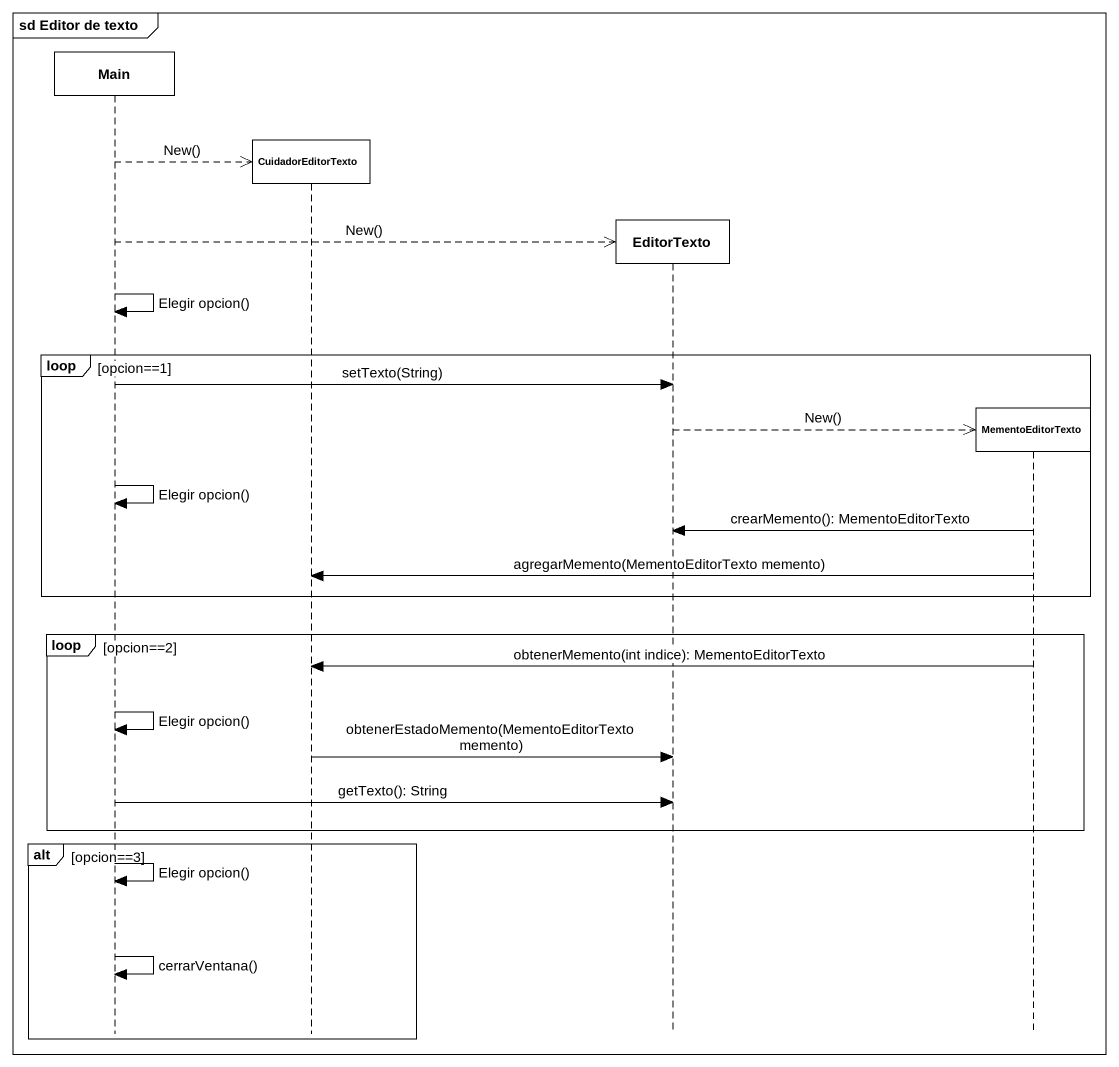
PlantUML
@startuml
mainframe sd Editor de texto
hide footbox
participant Main
participant CuidadorEditorTexto
participant EditorTexto
participant MementoEditorTexto

Main -->> CuidadorEditorTexto ** : New()
Main -->> EditorTexto ** : New()
Main -> Main : Elegir opcion()
loop opcion==1
  Main -> EditorTexto : setTexto(String)
  EditorTexto -->> MementoEditorTexto ** : New()
  Main -> Main : Elegir opcion()
  MementoEditorTexto -> EditorTexto : crearMemento(): MementoEditorTexto
  MementoEditorTexto -> CuidadorEditorTexto : agregarMemento(MementoEditorTexto memento)
end
loop opcion==2
  MementoEditorTexto -> CuidadorEditorTexto : obtenerMemento(int indice): MementoEditorTexto
  Main -> Main : Elegir opcion()
  CuidadorEditorTexto -> EditorTexto : obtenerEstadoMemento(MementoEditorTexto memento)
  Main -> EditorTexto : getTexto(): String
end
alt opcion==3
  Main -> Main : Elegir opcion()
  Main -> Main : cerrarVentana()
end
@enduml
